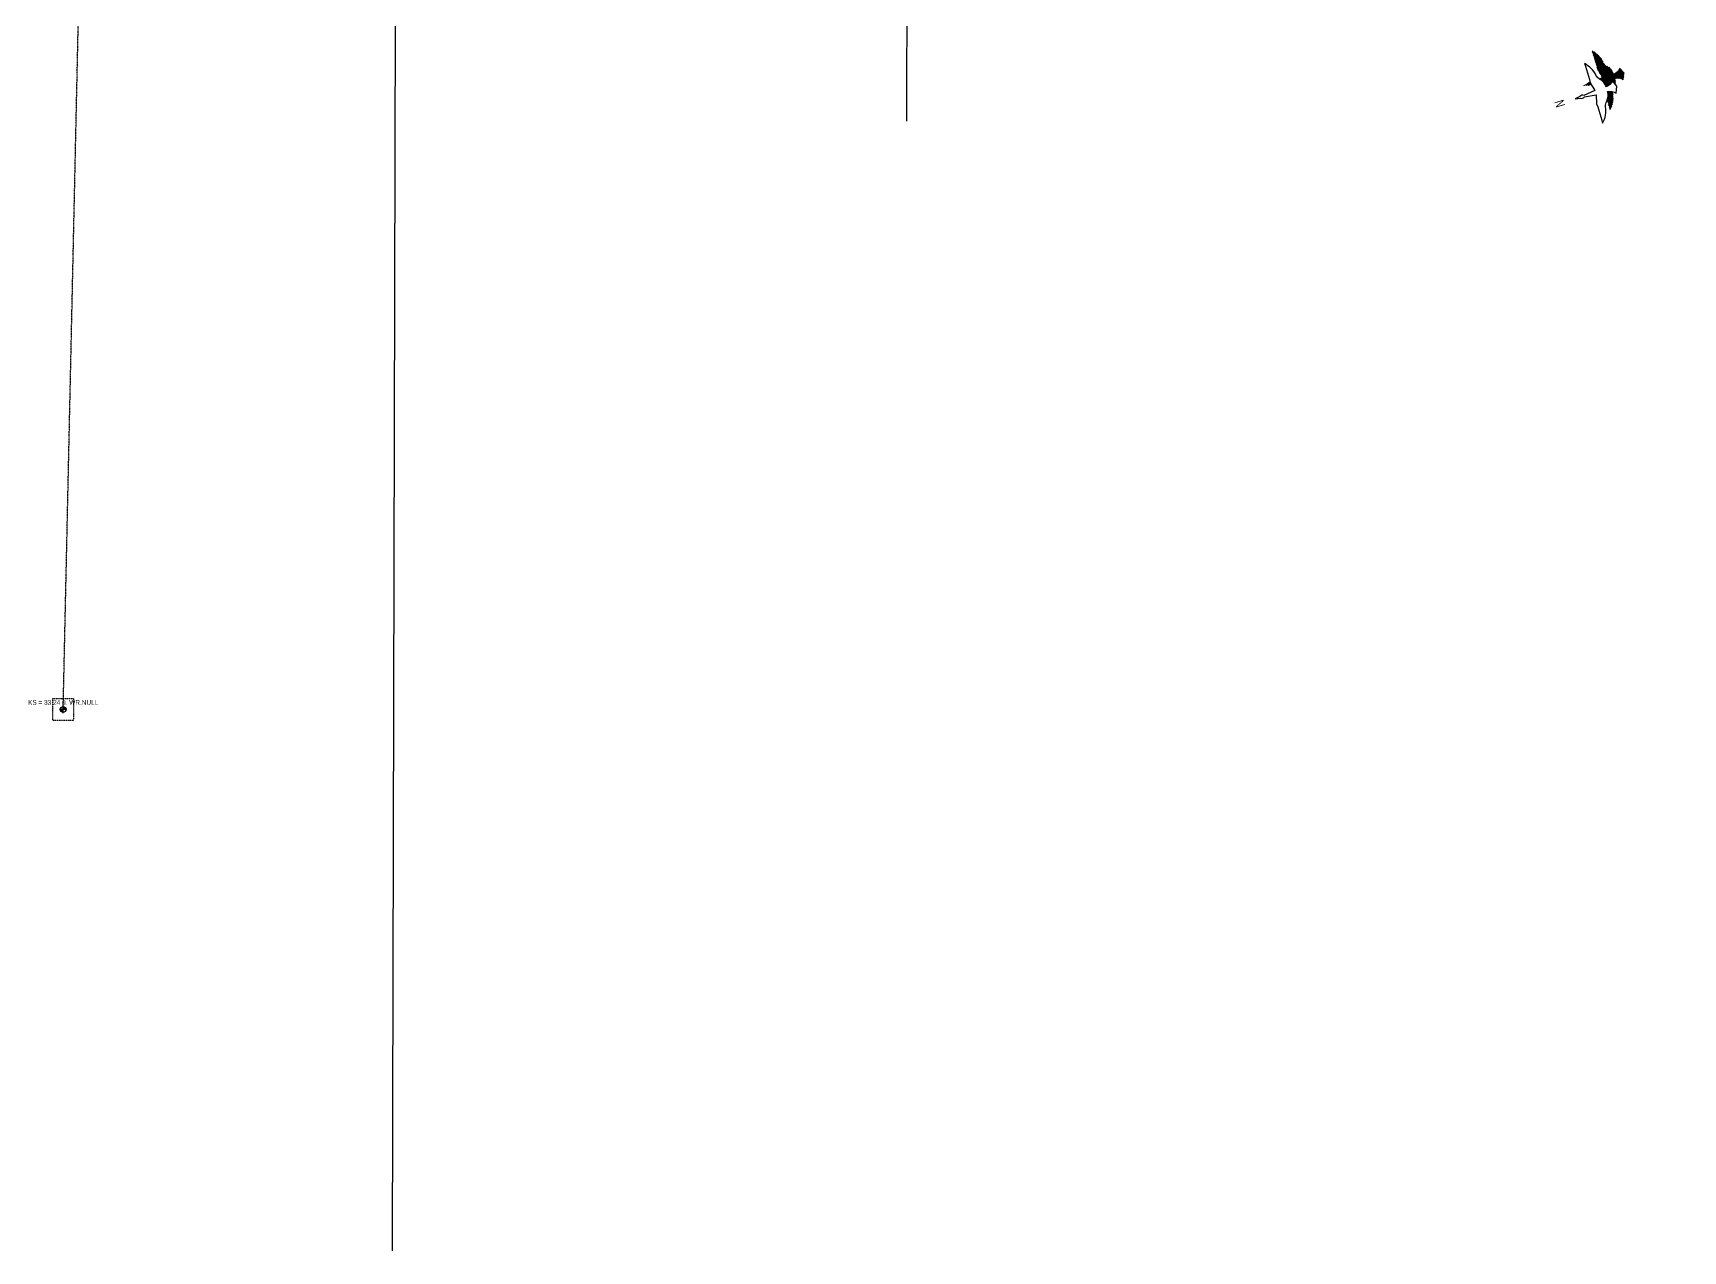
# Model space of a CAD drawing. Header units: millimetres. Extents: x -22184 to 119634, y -59962 to 51543.
# Drawn here: x -16015 to 18710, y -59962 to -34334 of the extents above; entities that cross this region are included whole.
import ezdxf
from ezdxf.enums import TextEntityAlignment as Align

# ---------------------------------------------------------------- set-up
doc = ezdxf.new("R2010")
doc.units = ezdxf.units.MM
doc.linetypes.add('HIDDEN2', pattern=[0.1875, 0.125, -0.0625])
doc.linetypes.add('STRICHPUNKT', pattern=[1, 0.5, -0.25, 0, -0.25])
for name, color, linetype in [('01-TXT---------M0', 1, 'Continuous'), ('02-ANS-G00-LKG-M0', 8, 'Continuous'), ('02-TWB-G00-LKG-M0', 5, 'Continuous'), ('07-MWK-G00-Lkg-M0', 4, 'STRICHPUNKT'), ('07-SYM-G00-LKG-M0', 8, 'Continuous')]:
    doc.layers.add(name, color=color, linetype=linetype)
doc.styles.add('ARIAL', font='arial.ttf', dxfattribs={"width": 0.85})
doc.styles.add('NORM7', font='norm.shx', dxfattribs={"width": 0.65})

# ---------------------------------------------------------------- blocks, each defined once
blk = doc.blocks.new('01-HK1')
for p, q in [((-0.001, -0.074), (-0.001, 0.074)), ((0.074, 0), (-0.075, 0))]:
    blk.add_line(p, q)
blk.add_circle((-0.001, 0), 0.0586)
for points in [[(-0.001, 0.059), (0.041, 0.041), (-0.001, 0)], [(-0.001, 0), (0.058, 0), (0.041, 0.041)], [(-0.059, 0), (-0.042, -0.041), (-0.001, 0)], [(-0.042, -0.041), (-0.001, -0.059), (-0.001, 0)]]:
    blk.add_solid(points)
at = {"layer": '01-TXT---------M0', "color": 8, "style": 'ARIAL', "width": 0.85}
blk.add_attdef('HEIGHT', text='', height=0.1, dxfattribs=at).set_placement((0, 0.2), align=Align.TOP_CENTER)
blk = doc.blocks.new('*X12')
at = {"color": 0}
for p, q in [((18.51, 8.999), (18.515, 9.005)), ((18.516, 8.97), (18.528, 8.982)), ((18.522, 8.94), (18.54, 8.959)), ((18.527, 8.911), (18.553, 8.936)), ((18.533, 8.881), (18.566, 8.914)), ((18.536, 8.778), (18.606, 8.848)), ((18.539, 8.852), (18.578, 8.891)), ((18.539, 8.816), (18.591, 8.868)), ((18.542, 8.749), (18.626, 8.833)), ((18.554, 8.725), (18.642, 8.813)), ((18.569, 8.705), (18.654, 8.79)), ((18.655, 8.755), (18.661, 8.762)), ((18.725, 7.801), (19.573, 8.648)), ((18.767, 7.807), (19.629, 8.669)), ((18.814, 7.819), (19.685, 8.69)), ((18.848, 7.817), (19.741, 8.71)), ((18.854, 7.788), (19.803, 8.737)), ((18.858, 7.756), (19.838, 8.736)), ((19.436, 8.299), (19.802, 8.665)), ((17.767, 7.903), (17.894, 8.03)), ((17.794, 7.894), (17.95, 8.051)), ((17.821, 7.886), (18.006, 8.071)), ((17.849, 7.879), (18.041, 8.071)), ((17.877, 7.872), (18.069, 8.063)), ((17.907, 7.866), (18.097, 8.057)), ((17.937, 7.861), (18.128, 8.052)), ((17.968, 7.857), (18.161, 8.049)), ((18, 7.853), (18.196, 8.049)), ((18.033, 7.851), (18.234, 8.052)), ((18.068, 7.85), (18.276, 8.059)), ((18.103, 7.85), (18.325, 8.072)), ((18.14, 7.852), (18.35, 8.061)), ((18.179, 7.855), (18.355, 8.031)), ((18.526, 8.132), (18.55, 8.155)), ((18.539, 8.109), (18.629, 8.199)), ((18.553, 8.088), (18.832, 8.367)), ((18.568, 8.067), (18.845, 8.344)), ((18.583, 8.048), (18.857, 8.321)), ((18.6, 8.029), (18.917, 8.345)), ((18.618, 8.011), (19.038, 8.431)), ((18.637, 7.995), (19.145, 8.503)), ((18.653, 7.799), (19.461, 8.607)), ((18.656, 7.979), (19.192, 8.515)), ((18.677, 7.964), (19.24, 8.528)), ((18.688, 7.799), (19.517, 8.628)), ((18.699, 7.951), (19.293, 8.545)), ((18.721, 7.938), (19.349, 8.566)), ((18.742, 8.312), (18.82, 8.39)), ((18.745, 7.926), (19.405, 8.587)), ((18.785, 8.391), (18.808, 8.413)), ((19.037, 7.9), (19.293, 8.156)), ((19.107, 7.935), (19.256, 8.084)), ((19.535, 8.363), (19.738, 8.566)), ((17.667, 7.945), (17.679, 7.956)), ((17.691, 7.933), (17.73, 7.972)), ((17.716, 7.923), (17.782, 7.989)), ((17.741, 7.913), (17.838, 8.01)), ((18.219, 7.86), (18.358, 7.999)), ((18.262, 7.867), (18.359, 7.965)), ((18.304, 7.875), (18.358, 7.928)), ((18.342, 7.877), (18.352, 7.887)), ((18.82, 7.506), (19.097, 7.783)), ((18.829, 7.55), (19.08, 7.802)), ((18.845, 7.602), (19.064, 7.821)), ((18.854, 7.646), (19.05, 7.842)), ((18.854, 7.505), (19.114, 7.765)), ((18.858, 7.686), (19.036, 7.864)), ((18.859, 7.722), (19.023, 7.886)), ((18.889, 7.504), (19.133, 7.748)), ((18.923, 7.503), (19.152, 7.732)), ((18.957, 7.502), (19.173, 7.717)), ((18.992, 7.501), (19.194, 7.703)), ((19.026, 7.5), (19.216, 7.69)), ((19.061, 7.499), (19.24, 7.679))]:
    blk.add_line(p, q, dxfattribs=at)
blk = doc.blocks.new('nordente')
blk.add_line((-0.464, -0.529), (-0.461, -0.54))
blk.add_lwpolyline([(0.89, 0.003), (0.671, 0.036, 0.372109), (0.492, 0.036), (-0.006, 0.104), (0.091, 0.466), (0.077, 0.605), (0.077, 1.193), (0.084, 1.315, 0.167923), (-0.239, 0.696, -0.165355), (-0.351, 0.48, 0.21005), (-0.504, 0.107, -0.179114), (-0.831, 0.271), (-0.938, 0.003), (-0.831, -0.265, -0.179114), (-0.504, -0.102, 0.21005), (-0.351, -0.474, -0.165355), (-0.239, -0.69, 0.167923), (0.084, -1.309), (0.077, -1.188), (0.077, -0.599), (0.091, -0.46), (-0.006, -0.098), (0.492, -0.031, 0.372109), (0.671, -0.031)], format="xyb", close=True)
at = {"xscale": 1.124999999999997, "yscale": 1.124999999999997, "zscale": 1.124999999999997, "rotation": 249.7859252661306}
blk.add_blockref('*X12', (-1.902, 22.615), dxfattribs=at)
at = {"style": 'NORM7', "width": 0.75}
blk.add_text('N', height=0.394, rotation=270, dxfattribs=at).set_placement((1.368, 0.003), align=Align.CENTER)

msp = doc.modelspace()

# ---------------------------------------------------------------- linework, layer by layer
at = {"layer": '02-TWB-G00-LKG-M0'}
msp.add_lwpolyline([(-8447.1221, -59961.7185), (-8361.358, -22479.8931), (-8277.6563, -3779.5118), (2571.8601, -3706.2724), (2418.8339, -17009.3518), (7270.4891, -17038.3717), (7346.5202, -13122.2355), (18709.7499, -13139.3945), (18709.7499, -13139.3945), (18694.8051, -24856.0864), (7261.742, -24817.5882), (7305.1304, -20699.041), (2405.6719, -20684.6786), (2368.4135, -36186.6498)], dxfattribs=at)
at = {"layer": '07-MWK-G00-Lkg-M0'}
msp.add_lwpolyline([(-15379.6136, -48568.4252), (-14499.6544, -8595.7358), (-13939.4839, 17737.0981)], dxfattribs=at)
at = {"layer": '07-SYM-G00-LKG-M0', "linetype": 'HIDDEN2'}
msp.add_lwpolyline([(-15604.3921, -48343.2039), (-15604.8349, -48793.2037), (-15154.8351, -48793.6465), (-15154.3923, -48343.6467)], close=True, dxfattribs=at)

# ---------------------------------------------------------------- block references
at = {"layer": '02-ANS-G00-LKG-M0', "xscale": 500.0000000000001, "yscale": 500.0000000000001, "zscale": 500.0000000000001, "rotation": 197.0465419592486}
msp.add_blockref('nordente', (16865.6444, -35589.2586), dxfattribs=at)
at = {"layer": '07-SYM-G00-LKG-M0', "xscale": 1000, "yscale": 1000, "zscale": 1000, "rotation": 6.802559896e-07}
msp.add_blockref('01-HK1', (-15379.6136, -48568.4252), dxfattribs=at).add_auto_attribs({'HEIGHT': 'KS = 33.24 ü. WR.NULL'})

doc.saveas('drawing.dxf')
